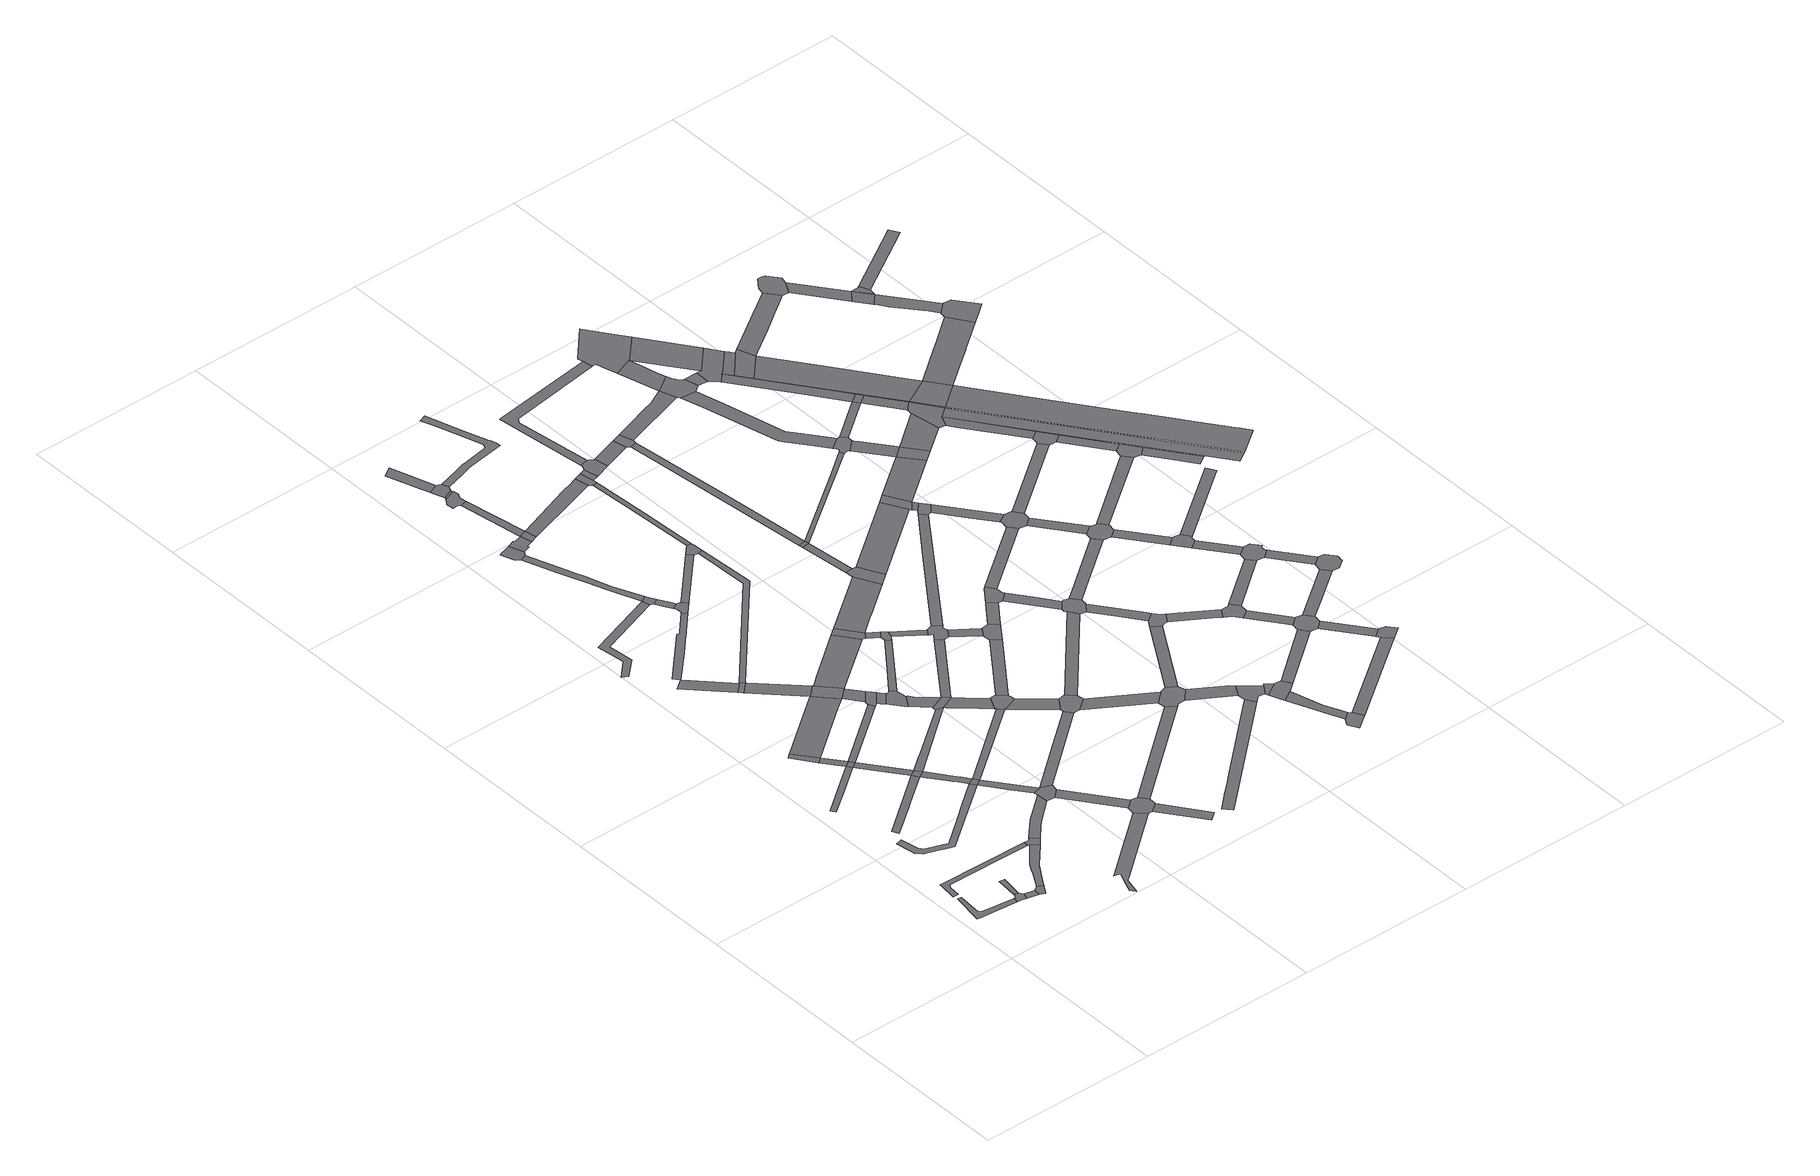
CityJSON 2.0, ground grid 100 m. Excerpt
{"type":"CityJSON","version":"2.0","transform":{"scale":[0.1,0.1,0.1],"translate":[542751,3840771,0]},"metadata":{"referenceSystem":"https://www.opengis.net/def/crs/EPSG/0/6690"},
"CityObjects":{
"road1":{"type":"Road","attributes":{"RoadStructureAttribute.sectionType":"1"},"geometry":[{"type":"MultiSurface","lod":"1","boundaries":[[[0,1,2,3,4,5,6,7,8]]]}]},
"road2":{"type":"Road","geometry":[{"type":"MultiSurface","lod":"1","boundaries":[[[9,10,5,4,11,12,13,14]]]}]},
"road3":{"type":"Road","geometry":[{"type":"MultiSurface","lod":"1","boundaries":[[[15,16,17,9,14]]]}]},
"road4":{"type":"Road","attributes":{"RoadStructureAttribute.sectionType":"1"},"geometry":[{"type":"MultiSurface","lod":"1","boundaries":[[[13,12,18,19]]]}]},
"road5":{"type":"Road","attributes":{"RoadStructureAttribute.sectionType":"1"},"geometry":[{"type":"MultiSurface","lod":"1","boundaries":[[[20,21,22,23,24,25,26,27,28,29]]]}]},
"road6":{"type":"Road","geometry":[{"type":"MultiSurface","lod":"1","boundaries":[[[30,31,32,19,18,33,34]]]}]},
"road7":{"type":"Road","attributes":{"RoadStructureAttribute.sectionType":"1"},"geometry":[{"type":"MultiSurface","lod":"1","boundaries":[[[35,36,37,38,39,40]]]}]},
"road8":{"type":"Road","attributes":{"RoadStructureAttribute.sectionType":"1"},"geometry":[{"type":"MultiSurface","lod":"1","boundaries":[[[41,42,43,44,45,30,34,46,47,48,49]]]}]},
"road9":{"type":"Road","attributes":{"RoadStructureAttribute.sectionType":"1"},"geometry":[{"type":"MultiSurface","lod":"1","boundaries":[[[50,51,52,53,54,55,56,57,58,59,60,61,62,63,64,65,66,67,68,69,70,71,72,73]]]}]},
"road10":{"type":"Road","attributes":{"RoadStructureAttribute.sectionType":"1"},"geometry":[{"type":"MultiSurface","lod":"1","boundaries":[[[74,75,76,77,78,79,80,81,82]]]}]},
"road11":{"type":"Road","geometry":[{"type":"MultiSurface","lod":"1","boundaries":[[[83,84,85,86]]]}]},
"road12":{"type":"Road","geometry":[{"type":"MultiSurface","lod":"1","boundaries":[[[87,88,89,29,28,41,49,90,91]]]}]},
"road13":{"type":"Road","attributes":{"RoadStructureAttribute.sectionType":"1"},"geometry":[{"type":"MultiSurface","lod":"1","boundaries":[[[86,85,35,92]]]}]},
"road14":{"type":"Road","geometry":[{"type":"MultiSurface","lod":"1","boundaries":[[[92,35,40,93]]]}]},
"road15":{"type":"Road","attributes":{"RoadStructureAttribute.sectionType":"1"},"geometry":[{"type":"MultiSurface","lod":"1","boundaries":[[[94,93,40,95,74,96]]]}]},
"road16":{"type":"Road","geometry":[{"type":"MultiSurface","lod":"1","boundaries":[[[96,74,82,97,98]]]}]},
"road17":{"type":"Road","attributes":{"RoadStructureAttribute.sectionType":"1"},"geometry":[{"type":"MultiSurface","lod":"1","boundaries":[[[99,100,87,91,101,102,103]]]}]},
"road18":{"type":"Road","attributes":{"RoadStructureAttribute.sectionType":"1"},"geometry":[{"type":"MultiSurface","lod":"1","boundaries":[[[104,105,106,107,108]]]}]},
"road19":{"type":"Road","attributes":{"RoadStructureAttribute.sectionType":"1"},"geometry":[{"type":"MultiSurface","lod":"1","boundaries":[[[109,110,111,112,83,86,113,114,115,116,117]]]}]},
"road20":{"type":"Road","attributes":{"RoadStructureAttribute.sectionType":"1"},"geometry":[{"type":"MultiSurface","lod":"1","boundaries":[[[118,119,120,121,122,97,82,123,124,125,126,127,128]]]}]},
"road21":{"type":"Road","attributes":{"RoadStructureAttribute.sectionType":"1"},"geometry":[{"type":"MultiSurface","lod":"1","boundaries":[[[129,130,131,132,133,134,135,136,137,138,139,140,141,142,143]]]}]},
"road22":{"type":"Road","geometry":[{"type":"MultiSurface","lod":"1","boundaries":[[[128,127,50,73,144,145]]]}]},
"road23":{"type":"Road","geometry":[{"type":"MultiSurface","lod":"1","boundaries":[[[146,108,107,147,148]]]}]},
"road24":{"type":"Road","attributes":{"RoadStructureAttribute.sectionType":"1"},"geometry":[{"type":"MultiSurface","lod":"1","boundaries":[[[149,92,93,150]]]}]},
"road25":{"type":"Road","attributes":{"RoadStructureAttribute.sectionType":"1"},"geometry":[{"type":"MultiSurface","lod":"1","boundaries":[[[151,152,153,154,155,156,157,158,159,160,161,162]]]}]},
"road26":{"type":"Road","attributes":{"RoadStructureAttribute.sectionType":"1"},"geometry":[{"type":"MultiSurface","lod":"1","boundaries":[[[163,144,73,164,165,166]]]}]},
"road27":{"type":"Road","attributes":{"RoadStructureAttribute.sectionType":"1"},"geometry":[{"type":"MultiSurface","lod":"1","boundaries":[[[167,148,147,109,168]]]}]},
"road28":{"type":"Road","geometry":[{"type":"MultiSurface","lod":"1","boundaries":[[[166,165,99,103,169,170,171,172,173,174,175]]]}]},
"road29":{"type":"Road","attributes":{"RoadStructureAttribute.sectionType":"1"},"geometry":[{"type":"MultiSurface","lod":"1","boundaries":[[[176,177,178,179,180,181,182,105,183,184,185,186,187]]]}]},
"road30":{"type":"Road","attributes":{"RoadStructureAttribute.sectionType":"1"},"geometry":[{"type":"MultiSurface","lod":"1","boundaries":[[[188,189,190,191,98,97,192,193,194,195]]]}]},
"road31":{"type":"Road","attributes":{"RoadStructureAttribute.sectionType":"1"},"geometry":[{"type":"MultiSurface","lod":"1","boundaries":[[[196,172,171,197,198,199]]]}]},
"road32":{"type":"Road","geometry":[{"type":"MultiSurface","lod":"1","boundaries":[[[168,109,117,200,201,202,203]]]}]},
"road33":{"type":"Road","attributes":{"RoadStructureAttribute.sectionType":"1"},"geometry":[{"type":"MultiSurface","lod":"1","boundaries":[[[204,202,201,205,206,207,208]]]}]},
"road34":{"type":"Road","geometry":[{"type":"MultiSurface","lod":"1","boundaries":[[[199,198,209,210,129,143,211,212,213,214,215]]]}]},
"road35":{"type":"Road","geometry":[{"type":"MultiSurface","lod":"1","boundaries":[[[216,208,207,217,149,150,218,219,220]]]}]},
"road36":{"type":"Road","attributes":{"RoadStructureAttribute.sectionType":"1"},"geometry":[{"type":"MultiSurface","lod":"1","boundaries":[[[221,222,145,144,223]]]}]},
"road37":{"type":"Road","geometry":[{"type":"MultiSurface","lod":"1","boundaries":[[[224,225,226,227,228,229,230,231,232]]]}]},
"road38":{"type":"Road","attributes":{"RoadStructureAttribute.sectionType":"1"},"geometry":[{"type":"MultiSurface","lod":"1","boundaries":[[[233,220,219,234,235,236]]]}]},
"road39":{"type":"Road","attributes":{"RoadStructureAttribute.sectionType":"1"},"geometry":[{"type":"MultiSurface","lod":"1","boundaries":[[[237,238,239,240,241,242,231,230,243,244,245,246,247,151,248]]]}]},
"road40":{"type":"Road","geometry":[{"type":"MultiSurface","lod":"1","boundaries":[[[249,250,251,236,235,252,253,254,255]]]}]},
"road41":{"type":"Road","geometry":[{"type":"MultiSurface","lod":"1","boundaries":[[[256,248,151,162,257,258]]]}]},
"road42":{"type":"Road","attributes":{"RoadStructureAttribute.sectionType":"1"},"geometry":[{"type":"MultiSurface","lod":"1","boundaries":[[[213,212,259,260]]]}]},
"road43":{"type":"Road","attributes":{"RoadStructureAttribute.sectionType":"1"},"geometry":[{"type":"MultiSurface","lod":"1","boundaries":[[[261,262,258,257,263,264,265]]]}]},
"road44":{"type":"Road","attributes":{"RoadStructureAttribute.sectionType":"1"},"geometry":[{"type":"MultiSurface","lod":"1","boundaries":[[[266,267,268,269,270,224,232,271,272,273,274]]]}]},
"road45":{"type":"Road","geometry":[{"type":"MultiSurface","lod":"1","boundaries":[[[265,264,275,276,176,187,277,278]]]}]},
"road46":{"type":"Road","attributes":{"RoadStructureAttribute.sectionType":"1"},"geometry":[{"type":"MultiSurface","lod":"1","boundaries":[[[279,280,281,254,253,282,283]]]}]},
"road47":{"type":"Road","attributes":{"RoadStructureAttribute.sectionType":"1"},"geometry":[{"type":"MultiSurface","lod":"1","boundaries":[[[284,285,286,166,175,287,288]]]}]},
"road48":{"type":"Road","attributes":{"RoadStructureAttribute.sectionType":"1"},"geometry":[{"type":"MultiSurface","lod":"1","boundaries":[[[289,290,291,292,203,202,293,294]]]}]},
"road49":{"type":"Road","attributes":{"RoadStructureAttribute.sectionType":"1"},"geometry":[{"type":"MultiSurface","lod":"1","boundaries":[[[295,296,297,298,146,148]]]}]},
"road50":{"type":"Road","geometry":[{"type":"MultiSurface","lod":"1","boundaries":[[[283,282,299,188,195,300]]]}]},
"road51":{"type":"Road","geometry":[{"type":"MultiSurface","lod":"1","boundaries":[[[301,266,274,302]]]}]},
"road52":{"type":"Road","attributes":{"RoadStructureAttribute.sectionType":"1"},"geometry":[{"type":"MultiSurface","lod":"1","boundaries":[[[303,304,266,301]]]}]},
"road53":{"type":"Road","attributes":{"RoadStructureAttribute.sectionType":"1"},"geometry":[{"type":"MultiSurface","lod":"1","boundaries":[[[305,306,300,195,307,308,309,310,311]]]}]},
"road54":{"type":"Road","geometry":[{"type":"MultiSurface","lod":"1","boundaries":[[[312,313,314,315,316,317,318,304,303]]]}]},
"road55":{"type":"Road","attributes":{"RoadStructureAttribute.sectionType":"1"},"geometry":[{"type":"MultiSurface","lod":"1","boundaries":[[[319,320,321,322,323,324]]]}]},
"road56":{"type":"Road","attributes":{"RoadStructureAttribute.sectionType":"1"},"geometry":[{"type":"MultiSurface","lod":"1","boundaries":[[[325,326,315,314]]]}]},
"road57":{"type":"Road","geometry":[{"type":"MultiSurface","lod":"1","boundaries":[[[324,323,327,328,326,325,329,330,331]]]}]},
"road58":{"type":"Road","attributes":{"RoadStructureAttribute.sectionType":"1"},"geometry":[{"type":"MultiSurface","lod":"1","boundaries":[[[332,333,334,249,255,335,336]]]}]},
"road59":{"type":"Road","attributes":{"RoadStructureAttribute.sectionType":"1"},"geometry":[{"type":"MultiSurface","lod":"1","boundaries":[[[337,338,278,277,339]]]}]},
"road60":{"type":"Road","geometry":[{"type":"MultiSurface","lod":"1","boundaries":[[[340,341,342,311,310,343,221,223,344,345,346,347]]]}]},
"road61":{"type":"Road","geometry":[{"type":"MultiSurface","lod":"1","boundaries":[[[348,289,294,349,350,351]]]}]},
"road62":{"type":"Road","attributes":{"RoadStructureAttribute.sectionType":"1"},"geometry":[{"type":"MultiSurface","lod":"1","boundaries":[[[345,344,352,353,354]]]}]},
"road63":{"type":"Road","attributes":{"RoadStructureAttribute.sectionType":"1"},"geometry":[{"type":"MultiSurface","lod":"1","boundaries":[[[355,283,300,356,357]]]}]},
"road64":{"type":"Road","attributes":{"RoadStructureAttribute.sectionType":"1"},"geometry":[{"type":"MultiSurface","lod":"1","boundaries":[[[358,359,360,215,214,361]]]}]},
"road65":{"type":"Road","attributes":{"RoadStructureAttribute.sectionType":"1"},"geometry":[{"type":"MultiSurface","lod":"1","boundaries":[[[351,350,362,363,364]]]}]},
"road66":{"type":"Road","attributes":{"RoadStructureAttribute.sectionType":"1"},"geometry":[{"type":"MultiSurface","lod":"1","boundaries":[[[365,366,367,301,302,368,369]]]}]},
"road67":{"type":"Road","geometry":[{"type":"MultiSurface","lod":"1","boundaries":[[[364,363,370,371,332,336,372,373,374]]]}]},
"road68":{"type":"Road","geometry":[{"type":"MultiSurface","lod":"1","boundaries":[[[375,376,377,354,353,378,284,288,379,380,381,382]]]}]},
"road69":{"type":"Road","geometry":[{"type":"MultiSurface","lod":"1","boundaries":[[[383,337,339,297,296,384,385]]]}]},
"road70":{"type":"Road","attributes":{"RoadStructureAttribute.sectionType":"1"},"geometry":[{"type":"MultiSurface","lod":"1","boundaries":[[[374,373,386,387]]]}]},
"road71":{"type":"Road","attributes":{"RoadStructureAttribute.sectionType":"1"},"geometry":[{"type":"MultiSurface","lod":"1","boundaries":[[[388,340,347,389]]]}]},
"road72":{"type":"Road","attributes":{"RoadStructureAttribute.sectionType":"1"},"geometry":[{"type":"MultiSurface","lod":"1","boundaries":[[[390,391,392,393,394,395,396,397,398,399,400,401,402,403,404,405,406,407,408,409,410,411,412,413,414,331,330]]]}]},
"road73":{"type":"Road","attributes":{"RoadStructureAttribute.sectionType":"1"},"geometry":[{"type":"MultiSurface","lod":"1","boundaries":[[[415,416,417,348,351,418,419,420]]]}]},
"road74":{"type":"Road","attributes":{"RoadStructureAttribute.sectionType":"1"},"geometry":[{"type":"MultiSurface","lod":"1","boundaries":[[[421,422,423,424,425,426,427,428,429,430]]]}]},
"road75":{"type":"Road","geometry":[{"type":"MultiSurface","lod":"1","boundaries":[[[431,432,387,386,433,434,355,357,435,436,437,438]]]}]},
"road76":{"type":"Road","attributes":{"RoadStructureAttribute.sectionType":"1"},"geometry":[{"type":"MultiSurface","lod":"1","boundaries":[[[439,440,441,442,383,385]]]}]},
"road77":{"type":"Road","attributes":{"RoadStructureAttribute.sectionType":"1"},"geometry":[{"type":"MultiSurface","lod":"1","boundaries":[[[381,380,443,444]]]}]},
"road78":{"type":"Road","attributes":{"RoadStructureAttribute.sectionType":"1"},"geometry":[{"type":"MultiSurface","lod":"1","boundaries":[[[436,435,445,446]]]}]},
"road79":{"type":"Road","geometry":[{"type":"MultiSurface","lod":"1","boundaries":[[[447,448,449,365,369,441,440,450]]]}]},
"road80":{"type":"Road","attributes":{"RoadStructureAttribute.sectionType":"1"},"geometry":[{"type":"MultiSurface","lod":"1","boundaries":[[[451,447,450,452]]]}]},
"road81":{"type":"Road","geometry":[{"type":"MultiSurface","lod":"1","boundaries":[[[453,454,455,446,445,456,457,388,389,458]]]}]},
"road82":{"type":"Road","geometry":[{"type":"MultiSurface","lod":"1","boundaries":[[[459,460,444,443,461,462,358,361,463,464,465,466,467]]]}]},
"road83":{"type":"Road","geometry":[{"type":"MultiSurface","lod":"1","boundaries":[[[468,469,470,471,451,452,472,473]]]}]},
"road84":{"type":"Road","geometry":[{"type":"MultiSurface","lod":"1","boundaries":[[[474,475,415,420,476,477]]]}]},
"road85":{"type":"Road","attributes":{"RoadStructureAttribute.sectionType":"1"},"geometry":[{"type":"MultiSurface","lod":"1","boundaries":[[[478,479,480,475,474]]]}]},
"road86":{"type":"Road","attributes":{"RoadStructureAttribute.sectionType":"1"},"geometry":[{"type":"MultiSurface","lod":"1","boundaries":[[[481,375,382,482,483]]]}]},
"road87":{"type":"Road","geometry":[{"type":"MultiSurface","lod":"1","boundaries":[[[484,485,480,479,486]]]}]},
"road88":{"type":"Road","attributes":{"RoadStructureAttribute.sectionType":"1"},"geometry":[{"type":"MultiSurface","lod":"1","boundaries":[[[487,453,458,488]]]}]},
"road89":{"type":"Road","attributes":{"RoadStructureAttribute.sectionType":"1"},"geometry":[{"type":"MultiSurface","lod":"1","boundaries":[[[489,490,466,465,491,492,493]]]}]},
"road90":{"type":"Road","attributes":{"RoadStructureAttribute.sectionType":"1"},"geometry":[{"type":"MultiSurface","lod":"1","boundaries":[[[494,473,472,495]]]}]},
"road91":{"type":"Road","attributes":{"RoadStructureAttribute.sectionType":"1"},"geometry":[{"type":"MultiSurface","lod":"1","boundaries":[[[496,497,498,499,500,501,502,503,504,485,484]]]}]},
"road92":{"type":"Road","geometry":[{"type":"MultiSurface","lod":"1","boundaries":[[[505,506,487,488,507,508,509,510,511,512,513,514]]]}]},
"road93":{"type":"Road","attributes":{"RoadStructureAttribute.sectionType":"1"},"geometry":[{"type":"MultiSurface","lod":"1","boundaries":[[[515,516,431,438,517]]]}]},
"road94":{"type":"Road","attributes":{"RoadStructureAttribute.sectionType":"1"},"geometry":[{"type":"MultiSurface","lod":"1","boundaries":[[[518,459,467,519]]]}]},
"road95":{"type":"Road","geometry":[{"type":"MultiSurface","lod":"1","boundaries":[[[493,492,421,430,520,521,522,523,524]]]}]},
"road96":{"type":"Road","geometry":[{"type":"MultiSurface","lod":"1","boundaries":[[[525,494,495,502,501,526,527]]]}]},
"road97":{"type":"Road","attributes":{"RoadStructureAttribute.sectionType":"1"},"geometry":[{"type":"MultiSurface","lod":"1","boundaries":[[[528,510,509,529,530]]]}]},
"road98":{"type":"Road","attributes":{"RoadStructureAttribute.sectionType":"1"},"geometry":[{"type":"MultiSurface","lod":"1","boundaries":[[[531,477,476,532,533]]]}]},
"road99":{"type":"Road","attributes":{"RoadStructureAttribute.sectionType":"1"},"geometry":[{"type":"MultiSurface","lod":"1","boundaries":[[[534,535,536,537,538,470,469,539,540,541]]]}]},
"road100":{"type":"Road","attributes":{"RoadStructureAttribute.sectionType":"1"},"geometry":[{"type":"MultiSurface","lod":"1","boundaries":[[[542,524,523,543,544]]]}]},
"road101":{"type":"Road","attributes":{"RoadStructureAttribute.sectionType":"1"},"geometry":[{"type":"MultiSurface","lod":"1","boundaries":[[[545,546,547,548,549,550,551]]]}]},
"road102":{"type":"Road","geometry":[{"type":"MultiSurface","lod":"1","boundaries":[[[552,551,550,553,554,555,556,557,558,559]]]}]},
"road103":{"type":"Road","geometry":[{"type":"MultiSurface","lod":"1","boundaries":[[[560,544,543,561,548,547,562,563,564,565]]]}]},
"road104":{"type":"Road","geometry":[{"type":"MultiSurface","lod":"1","boundaries":[[[566,567,530,529,568,569,570,481,483,571,572,573,574,575,576,577,578]]]}]},
"road105":{"type":"Road","attributes":{"RoadStructureAttribute.sectionType":"1"},"geometry":[{"type":"MultiSurface","lod":"1","boundaries":[[[579,580,484,486,581]]]}]},
"road106":{"type":"Road","attributes":{"RoadStructureAttribute.sectionType":"1"},"geometry":[{"type":"MultiSurface","lod":"1","boundaries":[[[582,583,574,573,584,585,586]]]}]},
"road107":{"type":"Road","geometry":[{"type":"MultiSurface","lod":"1","boundaries":[[[587,586,585,588,518,519,589,590,591,592]]]}]},
"road108":{"type":"Road","attributes":{"RoadStructureAttribute.sectionType":"1"},"geometry":[{"type":"MultiSurface","lod":"1","boundaries":[[[593,594,595,505,514,596]]]}]},
"road109":{"type":"Road","attributes":{"RoadStructureAttribute.sectionType":"1"},"geometry":[{"type":"MultiSurface","lod":"1","boundaries":[[[597,598,599,600,525,527,601]]]}]},
"road110":{"type":"Road","geometry":[{"type":"MultiSurface","lod":"1","boundaries":[[[602,531,533,603,604]]]}]},
"road111":{"type":"Road","attributes":{"RoadStructureAttribute.sectionType":"1"},"geometry":[{"type":"MultiSurface","lod":"1","boundaries":[[[604,603,605,606]]]}]},
"road112":{"type":"Road","geometry":[{"type":"MultiSurface","lod":"1","boundaries":[[[606,605,515,517,607,608]]]}]},
"road113":{"type":"Road","attributes":{"RoadStructureAttribute.sectionType":"1"},"geometry":[{"type":"MultiSurface","lod":"1","boundaries":[[[609,565,564,610]]]}]},
"road114":{"type":"Road","attributes":{"RoadStructureAttribute.sectionType":"1"},"geometry":[{"type":"MultiSurface","lod":"1","boundaries":[[[611,592,591,612,613,614]]]}]},
"road115":{"type":"Road","attributes":{"RoadStructureAttribute.sectionType":"1"},"geometry":[{"type":"MultiSurface","lod":"1","boundaries":[[[615,616,578,577,617,618]]]}]},
"road116":{"type":"Road","attributes":{"RoadStructureAttribute.sectionType":"1"},"geometry":[{"type":"MultiSurface","lod":"1","boundaries":[[[619,559,558,620]]]}]},
"road117":{"type":"Road","attributes":{"RoadStructureAttribute.sectionType":"1"},"geometry":[{"type":"MultiSurface","lod":"1","boundaries":[[[608,607,621,622,623]]]}]},
"road118":{"type":"Road","geometry":[{"type":"MultiSurface","lod":"1","boundaries":[[[624,625,626,627,614,613,628,629,630,631]]]}]},
"road119":{"type":"Road","attributes":{"RoadStructureAttribute.sectionType":"1"},"geometry":[{"type":"MultiSurface","lod":"1","boundaries":[[[632,633,634,635,597,636]]]}]},
"road120":{"type":"Road","attributes":{"RoadStructureAttribute.sectionType":"1"},"geometry":[{"type":"MultiSurface","lod":"1","boundaries":[[[637,602,604,638,639]]]}]},
"road121":{"type":"Road","geometry":[{"type":"MultiSurface","lod":"1","boundaries":[[[640,641,642,643,636,597,601,644,645,646,647,648,649]]]}]},
"road122":{"type":"Road","attributes":{"RoadStructureAttribute.sectionType":"1"},"geometry":[{"type":"MultiSurface","lod":"1","boundaries":[[[644,650,651,652,653,654,655,656,657,658,659,660,661,662,645]]]}]},
"road123":{"type":"Road","geometry":[{"type":"MultiSurface","lod":"1","boundaries":[[[663,623,622,664,665,666,593,596,667,668,669,670,671]]]}]},
"road124":{"type":"Road","attributes":{"RoadStructureAttribute.sectionType":"1"},"geometry":[{"type":"MultiSurface","lod":"1","boundaries":[[[630,629,672,673]]]}]},
"road125":{"type":"Road","geometry":[{"type":"MultiSurface","lod":"1","boundaries":[[[674,657,656,675,676,677,579,581,678,679,680,681,682,683,684,685]]]}]},
"road126":{"type":"Road","geometry":[{"type":"MultiSurface","lod":"1","boundaries":[[[686,687,688,689,690,691,534,541,692,693,694,695,696,635,634,697]]]}]},
"road127":{"type":"Road","attributes":{"RoadStructureAttribute.sectionType":"1"},"geometry":[{"type":"MultiSurface","lod":"1","boundaries":[[[669,668,698,699,700]]]}]},
"road128":{"type":"Road","geometry":[{"type":"MultiSurface","lod":"1","boundaries":[[[673,672,701,702,609,610,703,704,705,706,707,708,709,710]]]}]},
"road129":{"type":"Road","geometry":[{"type":"MultiSurface","lod":"1","boundaries":[[[649,648,711,712]]]}]},
"road130":{"type":"Road","attributes":{"RoadStructureAttribute.sectionType":"1"},"geometry":[{"type":"MultiSurface","lod":"1","boundaries":[[[713,714,715,681,680,716,717,637,718]]]}]},
"road131":{"type":"Road","geometry":[{"type":"MultiSurface","lod":"1","boundaries":[[[719,720,700,699,721,722,615,618,723,724,725,726,727,728,729,730]]]}]},
"road132":{"type":"Road","attributes":{"RoadStructureAttribute.sectionType":"1"},"geometry":[{"type":"MultiSurface","lod":"1","boundaries":[[[706,705,731,732]]]}]},
"road133":{"type":"Road","geometry":[{"type":"MultiSurface","lod":"1","boundaries":[[[718,637,639,733]]]}]},
"road134":{"type":"Road","attributes":{"function":"1","RoadStructureAttribute.sectionType":"7"},"geometry":[{"type":"MultiSurface","lod":"1","boundaries":[[[734,697,634,735,736]]]}]},
"road135":{"type":"Road","attributes":{"RoadStructureAttribute.sectionType":"1"},"geometry":[{"type":"MultiSurface","lod":"1","boundaries":[[[737,738,624,631,739]]]}]},
"road136":{"type":"Road","attributes":{"RoadStructureAttribute.sectionType":"1"},"geometry":[{"type":"MultiSurface","lod":"1","boundaries":[[[726,725,740,741]]]}]},
"road137":{"type":"Road","attributes":{"RoadStructureAttribute.sectionType":"1"},"geometry":[{"type":"MultiSurface","lod":"1","boundaries":[[[742,685,684,743]]]}]},
"road138":{"type":"Road","geometry":[{"type":"MultiSurface","lod":"1","boundaries":[[[744,745,732,731,619,620,746,747]]]}]},
"road139":{"type":"Road","geometry":[{"type":"MultiSurface","lod":"1","boundaries":[[[748,736,735,712,711,749,750,751,752,753,754,755]]]}]},
"road140":{"type":"Road","attributes":{"RoadStructureAttribute.sectionType":"1"},"geometry":[{"type":"MultiSurface","lod":"1","boundaries":[[[753,752,756,742,757]]]}]},
"road141":{"type":"Road","geometry":[{"type":"MultiSurface","lod":"1","boundaries":[[[758,759,760,755,754,761,762]]]}]},
"road142":{"type":"Road","geometry":[{"type":"MultiSurface","lod":"1","boundaries":[[[763,764,741,740,765,766,767,768,769]]]}]},
"road143":{"type":"Road","attributes":{"RoadStructureAttribute.sectionType":"1"},"geometry":[{"type":"MultiSurface","lod":"1","boundaries":[[[770,771,772,718,733,773]]]}]},
"road144":{"type":"Road","attributes":{"RoadStructureAttribute.sectionType":"1"},"geometry":[{"type":"MultiSurface","lod":"1","boundaries":[[[774,710,709,775,776]]]}]},
"road145":{"type":"Road","geometry":[{"type":"MultiSurface","lod":"1","boundaries":[[[777,762,761,778,779]]]}]},
"road146":{"type":"Road","attributes":{"RoadStructureAttribute.sectionType":"1"},"geometry":[{"type":"MultiSurface","lod":"1","boundaries":[[[780,781,671,670,782]]]}]},
"road147":{"type":"Road","attributes":{"RoadStructureAttribute.sectionType":"1"},"geometry":[{"type":"MultiSurface","lod":"1","boundaries":[[[766,765,783,784]]]}]},
"road148":{"type":"Road","geometry":[{"type":"MultiSurface","lod":"1","boundaries":[[[757,742,743,785]]]}]},
"road149":{"type":"Road","geometry":[{"type":"MultiSurface","lod":"1","boundaries":[[[786,787,784,783,788,789,737,739,790,791,792,793,794,795]]]}]},
"road150":{"type":"Road","attributes":{"RoadStructureAttribute.sectionType":"1"},"geometry":[{"type":"MultiSurface","lod":"1","boundaries":[[[785,743,796,797,798]]]}]},
"road151":{"type":"Road","attributes":{"RoadStructureAttribute.sectionType":"1"},"geometry":[{"type":"MultiSurface","lod":"1","boundaries":[[[799,730,729,800]]]}]},
"road152":{"type":"Road","attributes":{"function":"1","RoadStructureAttribute.sectionType":"7"},"geometry":[{"type":"MultiSurface","lod":"1","boundaries":[[[801,802,803,779,778,804,805,806,807]]]}]},
"road153":{"type":"Road","attributes":{"RoadStructureAttribute.sectionType":"1"},"geometry":[{"type":"MultiSurface","lod":"1","boundaries":[[[791,790,808,809]]]}]},
"road154":{"type":"Road","geometry":[{"type":"MultiSurface","lod":"1","boundaries":[[[798,797,770,773,810,811,812,813]]]}]},
"road155":{"type":"Road","attributes":{"RoadStructureAttribute.sectionType":"1"},"geometry":[{"type":"MultiSurface","lod":"1","boundaries":[[[798,813,814,815,805]]]}]},
"road156":{"type":"Road","geometry":[{"type":"MultiSurface","lod":"1","boundaries":[[[809,808,774,776,816,817,818,819,820,821,822,823]]]}]},
"road157":{"type":"Road","attributes":{"RoadStructureAttribute.sectionType":"1"},"geometry":[{"type":"MultiSurface","lod":"1","boundaries":[[[824,812,811,825,826,827]]]}]},
"road158":{"type":"Road","attributes":{"RoadStructureAttribute.sectionType":"1"},"geometry":[{"type":"MultiSurface","lod":"1","boundaries":[[[828,769,768,829]]]}]},
"road159":{"type":"Road","geometry":[{"type":"MultiSurface","lod":"1","boundaries":[[[806,805,815,830]]]}]},
"road160":{"type":"Road","geometry":[{"type":"MultiSurface","lod":"1","boundaries":[[[827,826,831,832,780,782,833,834,835,836]]]}]},
"road161":{"type":"Road","attributes":{"RoadStructureAttribute.sectionType":"1"},"geometry":[{"type":"MultiSurface","lod":"1","boundaries":[[[837,838,839,777,779,840,841,842,843,844]]]}]},
"road162":{"type":"Road","geometry":[{"type":"MultiSurface","lod":"1","boundaries":[[[807,806,845]]]}]},
"road163":{"type":"Road","attributes":{"RoadStructureAttribute.sectionType":"1"},"geometry":[{"type":"MultiSurface","lod":"1","boundaries":[[[846,836,835,847,848]]]}]},
"road164":{"type":"Road","geometry":[{"type":"MultiSurface","lod":"1","boundaries":[[[848,847,849,850,799,800,851,852,853,854]]]}]},
"road165":{"type":"Road","geometry":[{"type":"MultiSurface","lod":"1","boundaries":[[[855,856,857,813,812,858,859,860,861,862,863]]]}]},
"road166":{"type":"Road","attributes":{"RoadStructureAttribute.sectionType":"1"},"geometry":[{"type":"MultiSurface","lod":"1","boundaries":[[[854,853,864,865,866]]]}]},
"road167":{"type":"Road","attributes":{"function":"1","RoadStructureAttribute.sectionType":"7"},"geometry":[{"type":"MultiSurface","lod":"1","boundaries":[[[867,868,869,870,871,872,873,874,875,876,877,830,815,878,879,880,881,882,883,884,885,886]]]}]},
"road168":{"type":"Road","geometry":[{"type":"MultiSurface","lod":"1","boundaries":[[[887,888,889,890,891,837,844,892,893,894,895,896,897]]]}]},
"road169":{"type":"Road","attributes":{"RoadStructureAttribute.sectionType":"1"},"geometry":[{"type":"MultiSurface","lod":"1","boundaries":[[[898,899,900,901,845,806,830,902,903,904,905]]]}]},
"road170":{"type":"Road","attributes":{"RoadStructureAttribute.sectionType":"1"},"geometry":[{"type":"MultiSurface","lod":"1","boundaries":[[[895,894,906,907]]]}]},
"road171":{"type":"Road","attributes":{"RoadStructureAttribute.sectionType":"1"},"geometry":[{"type":"MultiSurface","lod":"1","boundaries":[[[907,906,908,909]]]}]},
"road172":{"type":"Road","attributes":{"RoadStructureAttribute.sectionType":"1"},"geometry":[{"type":"MultiSurface","lod":"1","boundaries":[[[910,911,907,912,913]]]}]},
"road173":{"type":"Road","attributes":{"RoadStructureAttribute.sectionType":"1"},"geometry":[{"type":"MultiSurface","lod":"1","boundaries":[[[909,908,914,915,916,917,918]]]}]},
"road174":{"type":"Road","geometry":[{"type":"MultiSurface","lod":"1","boundaries":[[[918,917,898,905,919,920,921]]]}]},
"road175":{"type":"Road","attributes":{"RoadStructureAttribute.sectionType":"1"},"geometry":[{"type":"MultiSurface","lod":"1","boundaries":[[[922,910,913,923]]]}]}
},
"vertices":[
[108,519,0],[77,338,0],[92,336,0],[295,318,0],[310,316,0],[315,346,0],[132,367,0],[117,384,0],[129,517,0],
[333,369,0],[332,356,0],[325,314,0],[360,306,0],[370,342,0],[357,366,0],
[376,487,0],[361,489,0],[346,491,0],
[425,292,0],[428,329,0],
[121,654,0],[114,654,0],[112,635,0],[100,544,0],[131,541,0],[137,609,0],[149,627,0],[452,620,0],[632,617,0],[632,645,0],
[458,348,0],[451,344,0],[430,330,0],[455,277,0],[487,331,0],
[369,1646,0],[229,1541,0],[86,1433,0],[104,1409,0],[245,1512,0],[389,1619,0],
[642,613,0],[639,610,0],[546,501,0],[519,454,0],[512,441,0],[500,354,0],[552,432,0],[572,461,0],[678,581,0],
[730,1161,0],[602,1063,0],[495,981,0],[361,879,0],[354,874,0],[330,883,0],[299,894,0],[239,915,0],[235,919,0],[216,943,0],[198,1040,0],[163,1032,0],[176,942,0],[180,919,0],[207,890,0],[278,865,0],[314,853,0],[346,842,0],[360,837,0],[362,836,0],[364,838,0],[508,946,0],[647,1051,0],[752,1129,0],
[561,1390,0],[394,1262,0],[379,1251,0],[206,1120,0],[224,1085,0],[397,1215,0],[409,1224,0],[418,1230,0],[585,1356,0],
[226,1896,0],[202,1877,0],[288,1754,0],[318,1777,0],
[670,656,0],[663,644,0],[654,645,0],[688,592,0],[712,618,0],
[401,1669,0],
[422,1642,0],
[529,1498,0],[495,1479,0],[593,1412,0],
[622,1379,0],[594,1411,0],
[922,885,0],[768,760,0],[769,681,0],[799,714,0],[925,820,0],
[236,2639,0],[205,2670,0],[148,2628,0],[349,2419,0],[400,2469,0],
[593,2172,0],[574,2158,0],[551,2140,0],[230,1899,0],[319,1777,0],[641,2021,0],[645,2024,0],[669,2042,0],[694,2060,0],
[758,1192,0],[732,1227,0],[732,1228,0],[717,1247,0],[708,1261,0],[673,1240,0],[682,1228,0],[700,1204,0],[727,1169,0],[731,1162,0],[765,1182,0],
[1178,482,0],[797,174,0],[790,168,0],[805,165,0],[826,160,0],[820,146,0],[802,103,0],[801,101,0],[775,33,0],[795,8,0],[819,96,0],[819,99,0],[843,117,0],[1228,427,0],[1231,430,0],
[787,1151,0],[766,1180,0],
[402,2470,0],[369,2398,0],[424,2452,0],
[762,1943,0],[778,1911,0],
[461,3254,0],[70,3118,0],[72,3095,0],[74,3084,0],[89,2956,0],[2,2870,0],[32,2851,0],[124,2936,0],[127,2938,0],[126,2940,0],[113,3086,0],[471,3209,0],
[916,980,0],[850,997,0],[919,904,0],[963,918,0],
[428,2448,0],[652,2225,0],
[944,818,0],[960,816,0],[971,815,0],[1016,858,0],[1019,871,0],[1022,879,0],[1026,898,0],
[545,3063,0],[449,2962,0],[431,2944,0],[426,2948,0],[421,2951,0],[418,2948,0],[178,2703,0],[350,2816,0],[449,2918,0],[453,2922,0],[471,2941,0],[567,3041,0],
[979,1701,0],[969,1694,0],[695,1487,0],[684,1479,0],[708,1447,0],[989,1668,0],[1014,1688,0],[1019,1692,0],
[1231,567,0],[1184,529,0],[1186,527,0],[1234,566,0],
[694,2062,0],[695,2061,0],[755,2111,0],[656,2221,0],
[755,2109,0],[756,1982,0],[760,1977,0],[765,1969,0],[818,2031,0],
[1180,494,0],[1178,487,0],[1253,430,0],[1255,430,0],[1304,468,0],[1309,513,0],[1272,559,0],
[837,2007,0],[762,1946,0],[791,1920,0],[799,1926,0],[852,1989,0],
[1207,1518,0],[1183,1500,0],[1232,1490,0],
[253,3992,0],[205,3976,0],[203,3976,0],[179,3968,0],[204,3894,0],[205,3893,0],[230,3874,0],[267,3887,0],[280,3911,0],
[873,1962,0],[814,1907,0],[828,1890,0],[881,1952,0],
[452,3372,0],[424,3439,0],[395,3529,0],[378,3576,0],[357,3633,0],[342,3673,0],[297,3682,0],[356,3531,0],[392,3428,0],[412,3374,0],[456,3265,0],[496,3275,0],
[907,1961,0],[899,1951,0],[882,1951,0],[885,1819,0],[897,1807,0],[940,1874,0],[933,1932,0],
[499,3268,0],[489,3202,0],[524,3221,0],
[1428,197,0],[1477,233,0],
[558,3159,0],[554,3166,0],[519,3147,0],[537,3114,0],[572,3133,0],
[345,4014,0],[341,4012,0],[297,3998,0],[296,4003,0],[294,4006,0],[291,3915,0],[324,3926,0],[320,3936,0],[359,3948,0],
[547,3095,0],[546,3070,0],[622,3099,0],[595,3126,0],
[1051,1770,0],[963,1847,0],[947,1870,0],[981,1726,0],[1064,1759,0],
[1435,1298,0],[1434,1297,0],[1227,1131,0],[1261,1089,0],[1465,1255,0],
[978,2467,0],[753,2298,0],[709,2263,0],[707,2262,0],[800,2145,0],[1069,2346,0],
[953,3039,0],[935,3368,0],[907,3361,0],[920,3046,0],
[980,1717,0],[1098,1727,0],
[387,4028,0],[401,3962,0],
[326,4389,0],[287,4380,0],
[1144,1685,0],[1134,1694,0],[1030,1682,0],[1031,1680,0],[1090,1626,0],[1199,1525,0],[1235,1601,0],
[319,4430,0],[334,4458,0],[327,4487,0],[264,4464,0],[239,4432,0],[242,4389,0],[270,4392,0],
[213,4825,0],[161,4792,0],[225,4598,0],[235,4568,0],[240,4553,0],[294,4578,0],
[323,4500,0],[266,4474,0],
[256,4503,0],[262,4488,0],[335,4526,0],[337,4527,0],[322,4564,0],
[1148,2274,0],[978,2052,0],[941,2004,0],[937,1937,0],[1171,2249,0],
[856,3394,0],[607,3138,0],[882,3368,0],
[1275,1605,0],[1260,1604,0],[1239,1602,0],[1206,1519,0],[1234,1492,0],[1322,1521,0],[1318,1548,0],[1317,1564,0],
[1020,2498,0],[1073,2349,0],[1086,2341,0],[1110,2377,0],
[1432,1322,0],[1435,1320,0],[1482,1385,0],
[1328,2121,0],[1099,1729,0],[1368,2092,0],
[1827,1010,0],[1375,642,0],[1273,559,0],[1878,973,0],
[1118,2319,0],[1145,2301,0],[1171,2333,0],
[835,4183,0],[789,4168,0],[734,4151,0],[735,4068,0],[848,4104,0],
[1145,2299,0],[1147,2279,0],[1181,2263,0],[1188,2272,0],[1199,2313,0],
[1523,1390,0],[1521,1390,0],[1484,1385,0],[1435,1307,0],[1467,1256,0],[1502,1257,0],[1572,1308,0],[1567,1348,0],
[906,3446,0],[932,3427,0],[931,3439,0],
[1330,2169,0],[1354,2201,0],
[1530,1947,0],[1577,1912,0],
[449,4560,0],[510,4579,0],[539,4584,0],[666,4605,0],[730,4614,0],[729,4636,0],[729,4638,0],[729,4640,0],[717,4675,0],[715,4680,0],[710,4693,0],[670,4816,0],[604,5021,0],[565,5008,0],[586,4946,0],[632,4804,0],[675,4674,0],[673,4667,0],[664,4646,0],[532,4623,0],[504,4618,0],[501,4618,0],[499,4617,0],[439,4599,0],[437,4599,0],
[1350,2744,0],[1156,2600,0],[1115,2569,0],[1203,2448,0],[1224,2463,0],[1419,2610,0],
[2155,805,0],[2116,770,0],[1718,410,0],[1684,379,0],[1645,344,0],[1611,313,0],[1518,229,0],[1558,185,0],[2157,725,0],[2187,752,0],
[1386,2211,0],[1360,2203,0],[1341,2161,0],[1352,2153,0],[1394,2092,0],[1425,2137,0],[1418,2162,0],[1431,2179,0],
[913,3768,0],[895,4091,0],[868,4089,0],[882,3846,0],
[1824,1054,0],[1887,1109,0],
[1525,1991,0],[1558,2039,0],
[876,4197,0],[859,4191,0],[836,4184,0],[894,4119,0],
[912,4208,0],[929,4130,0],
[1599,2044,0],[1586,2043,0],[1574,2041,0],[1527,1976,0],[1528,1963,0],[1648,2008,0],
[1927,1122,0],[1926,1121,0],[1826,1036,0],[1827,1022,0],[1890,983,0],[1926,986,0],[1934,986,0],[1988,1048,0],[1978,1089,0],
[979,4253,0],[973,4256,0],[925,4246,0],[926,4241,0],[1019,4159,0],[1002,4238,0],
[1388,2794,0],[1345,2791,0],[1481,2657,0],[1412,2791,0],
[1387,2796,0],[1357,3078,0],[1316,3072,0],
[1954,1875,0],[1567,1349,0],[1986,1821,0],
[1355,3103,0],[1313,3097,0],[1362,3082,0],
[1699,2177,0],[1747,2141,0],
[2172,927,0],[2153,942,0],[2129,861,0],[2152,847,0],[2189,914,0],
[1164,4291,0],[1178,4210,0],
[1353,3114,0],[1333,3308,0],[1297,3655,0],[1261,3994,0],[1254,4050,0],[1236,4209,0],[1199,4199,0],[1200,4190,0],[1214,4047,0],
[1777,2275,0],[1766,2267,0],[1752,2140,0],[1759,2140,0],[1772,2140,0],[1820,2176,0],[1813,2185,0],[1813,2202,0],[1812,2215,0],[1812,2227,0],
[1903,2912,0],[1711,2652,0],[1936,2876,0],
[2176,1526,0],[2226,1495,0],
[2195,759,0],[2217,780,0],[2226,779,0],[2256,777,0],[2294,828,0],
[1216,4307,0],[1237,4216,0],[1240,4230,0],
[1902,2065,0],[1945,1905,0],[1985,1952,0],
[1824,3101,0],[1885,2961,0],[1893,2967,0],
[1456,4852,0],[878,4773,0],[861,4770,0],[864,4743,0],[874,4660,0],[914,4688,0],[929,4713,0],[1462,4794,0],
[2302,838,0],[2264,758,0],[2342,805,0],
[2439,463,0],[2410,533,0],[2361,710,0],[2299,673,0],[2393,444,0],[2421,377,0],[2465,410,0],
[2470,400,0],[2414,363,0],[2408,353,0],[2400,337,0],[2429,279,0],[2481,317,0],[2510,338,0],[2482,395,0],
[2366,803,0],[2288,698,0],[2363,713,0],[2373,720,0],[2410,749,0],[2381,802,0],
[2013,1949,0],[2001,1950,0],[1944,1894,0],[1943,1886,0],[1947,1882,0],[1997,1818,0],[2004,1816,0],[2019,1812,0],[2059,1860,0],[2061,1873,0],[2063,1886,0],[2065,1899,0],[2027,1947,0],
[1931,3524,0],[1791,3420,0],[1940,3499,0],
[2236,1624,0],[2162,1722,0],[2115,1686,0],[2200,1567,0],[2250,1604,0],
[2277,1569,0],[2197,1561,0],[2240,1498,0],[2252,1501,0],[2265,1503,0],[2299,1555,0],
[2159,2560,0],[2141,2547,0],[2089,2508,0],[2195,2514,0],
[1583,4442,0],[1494,4398,0],[1435,4378,0],[1314,4338,0],[1614,4349,0],
[1871,3137,0],[1900,2957,0],[1940,3003,0],
[1919,2934,0],[1959,2978,0],
[1956,2883,0],[1997,2929,0],
[2700,1052,0],[2736,1003,0],
[2500,1423,0],[2469,1372,0],[2490,1358,0],[2522,1407,0],
[2408,2232,0],[2113,2011,0],[2192,1995,0],[2445,2185,0],
[2963,748,0],[3007,703,0],
[2068,2733,0],[2159,2611,0],[2214,2641,0],
[2578,1416,0],[2563,1404,0],[2549,1405,0],[2544,1406,0],[2530,1332,0],[2561,1290,0],[2609,1325,0],[2615,1368,0],
[1667,4557,0],[1645,4643,0],[1629,4715,0],[1521,4673,0],[1680,4506,0],
[2111,3318,0],[2100,3122,0],[2204,3201,0],
[1720,4437,0],[1703,4456,0],[1697,4466,0],[1694,4472,0],[1628,4335,0],[1714,4327,0],[1731,4339,0],[1748,4350,0],[1751,4353,0],[1733,4432,0],
[1664,4189,0],[1737,3894,0],[1760,3796,0],[1765,3775,0],[1781,3754,0],[1871,3633,0],[1923,3564,0],[1988,3612,0],[1971,3634,0],[1860,3781,0],[1836,3814,0],[1745,4195,0],[1742,4208,0],
[2215,2641,0],[2165,2603,0],[2166,2602,0],[2159,2562,0],[2196,2515,0],[2237,2508,0],[2286,2546,0],[2293,2587,0],[2257,2636,0],
[2705,1094,0],[2753,1131,0],
[2004,3609,0],[1935,3549,0],[1942,3540,0],[1938,3529,0],[1949,3500,0],[1968,3504,0],[1974,3497,0],[2032,3553,0],[2034,3568,0],[2034,3575,0],[2035,3580,0],[2007,3611,0],
[1705,4915,0],[1661,4977,0],[1613,5045,0],[1606,5054,0],[1448,4883,0],[1454,4863,0],[1474,4796,0],[1483,4797,0],[1494,4773,0],[1501,4749,0],[1504,4735,0],[1755,4846,0],
[2238,2508,0],[2414,2275,0],[2465,2309,0],
[2704,1080,0],[2702,1065,0],[2750,1001,0],[2763,999,0],[2777,997,0],[2822,1035,0],[2825,1050,0],[2827,1061,0],[2830,1078,0],[2794,1124,0],
[1809,4348,0],[1809,4431,0],
[2156,3391,0],[2054,3524,0],[2038,3546,0],[1976,3493,0],[2055,3390,0],[2174,3367,0],
[2500,2299,0],[2467,2306,0],[2413,2270,0],[2408,2234,0],[2447,2185,0],[2488,2178,0],[2489,2178,0],[2537,2216,0],[2536,2216,0],[2541,2251,0],[2542,2258,0],[2503,2302,0],
[2947,769,0],[2995,805,0],
[2267,3248,0],
[1800,4782,0],[1838,4431,0],[1960,4558,0],
[2861,1632,0],[2613,1443,0],[2899,1587,0],
[2662,1949,0],[2710,1986,0],
[2230,3780,0],[2254,3746,0],
[3022,801,0],[3009,803,0],[3072,750,0],[3036,800,0],
[2001,4500,0],[1821,4338,0],[1838,4323,0],[1842,4317,0],[1853,4302,0],[1896,4347,0],[1899,4347,0],[2020,4474,0],
[2104,3955,0],[2280,3816,0],
[2038,4448,0],[2033,4454,0],[2032,4457,0],[1933,4301,0],[2051,4431,0],
[2738,1981,0],[2724,1984,0],[2727,1863,0],[2775,1899,0],[2777,1923,0],[2787,1930,0],[2751,1978,0],
[2386,3529,0],[2208,3391,0],[2183,3373,0],[2411,3356,0],
[3083,1340,0],[2924,1147,0],[3121,1293,0],
[2074,4446,0],[1990,4222,0],[2110,4349,0],
[2694,2960,0],[2258,2635,0],[2728,2912,0],
[2870,1674,0],[2918,1709,0],
[2304,3782,0],
[2944,1707,0],[2932,1708,0],[2867,1661,0],[2864,1647,0],[2941,1582,0],[2989,1618,0],[2981,1629,0],[2983,1650,0],[2994,1658,0],[2958,1706,0],
[2386,3563,0],[2390,3557,0],[2433,3604,0],
[2934,2627,0],[2971,2577,0],
[2540,3755,0],[2307,4080,0],[2112,4346,0],[2429,3616,0],[2438,3603,0],[2590,3684,0],[2590,3685,0],
[3091,1383,0],[3139,1418,0],
[2435,3351,0],[2449,3349,0],[2477,3411,0],[2535,3456,0],
[2538,3458,0],[2542,3460,0],
[3135,1292,0],[3148,1290,0],[3162,1289,0],[3210,1323,0],[3212,1338,0],[3214,1350,0],[3215,1364,0],[3178,1412,0],
[2491,3394,0],[2481,3304,0],[2700,3001,0],[2748,3035,0],
[3177,2293,0],[3208,2243,0],
[2677,3563,0],
[2698,2986,0],[2696,2974,0],[2745,2911,0],[2753,2910,0],[2767,2909,0],[2814,2943,0],
[2453,4700,0],[2365,4641,0],[2359,4638,0],[2132,4364,0],[2286,4467,0],[2412,4554,0],[2418,4558,0],[2513,4624,0],
[2591,3685,0],
[2974,2721,0],[2940,2669,0],[2988,2703,0],
[2938,2653,0],[2936,2640,0],[2983,2575,0],[2997,2572,0],[3013,2569,0],[3056,2608,0],
[3395,2264,0],[2975,2845,0],[2582,3391,0],[2492,3395,0],[2943,2772,0],[2978,2724,0],[3341,2228,0],[3342,2227,0],[3397,2261,0],
[3100,2447,0],[3182,2334,0],[3231,2364,0],
[3541,2371,0],[3506,2421,0],[3491,2442,0],[3344,2643,0],[3328,2664,0],[3221,2812,0],[3207,2832,0],[3108,2968,0],[2905,3246,0],[2728,3494,0],[2682,3558,0],[2547,3453,0],[2589,3395,0],[2958,2882,0],[2982,2849,0],[3074,2721,0],[3175,2582,0],[3365,2319,0],[3403,2266,0],[3544,2366,0],
[2529,4796,0],[2511,4798,0],[2506,4799,0],[2461,4737,0],[2460,4731,0],[2520,4623,0],[2546,4620,0],[2550,4620,0],[2589,4691,0],[2597,4729,0],[2548,4793,0],
[2993,3991,0],[2833,3869,0],[2826,3864,0],[2720,3784,0],[2801,3657,0],[2904,3735,0],[2909,3738,0],[3078,3866,0],
[2734,4374,0],[2783,4435,0],
[2800,4287,0],[2852,4344,0],
[2835,4440,0],[2824,4433,0],[2853,4347,0],[2858,4384,0],
[2808,4277,0],[2844,4225,0],[2966,4079,0],[2999,4030,0],[3053,4078,0],
[3128,3905,0],[3193,3953,0],[3102,4073,0],
[3228,4682,0],[3259,4631,0]
]}
